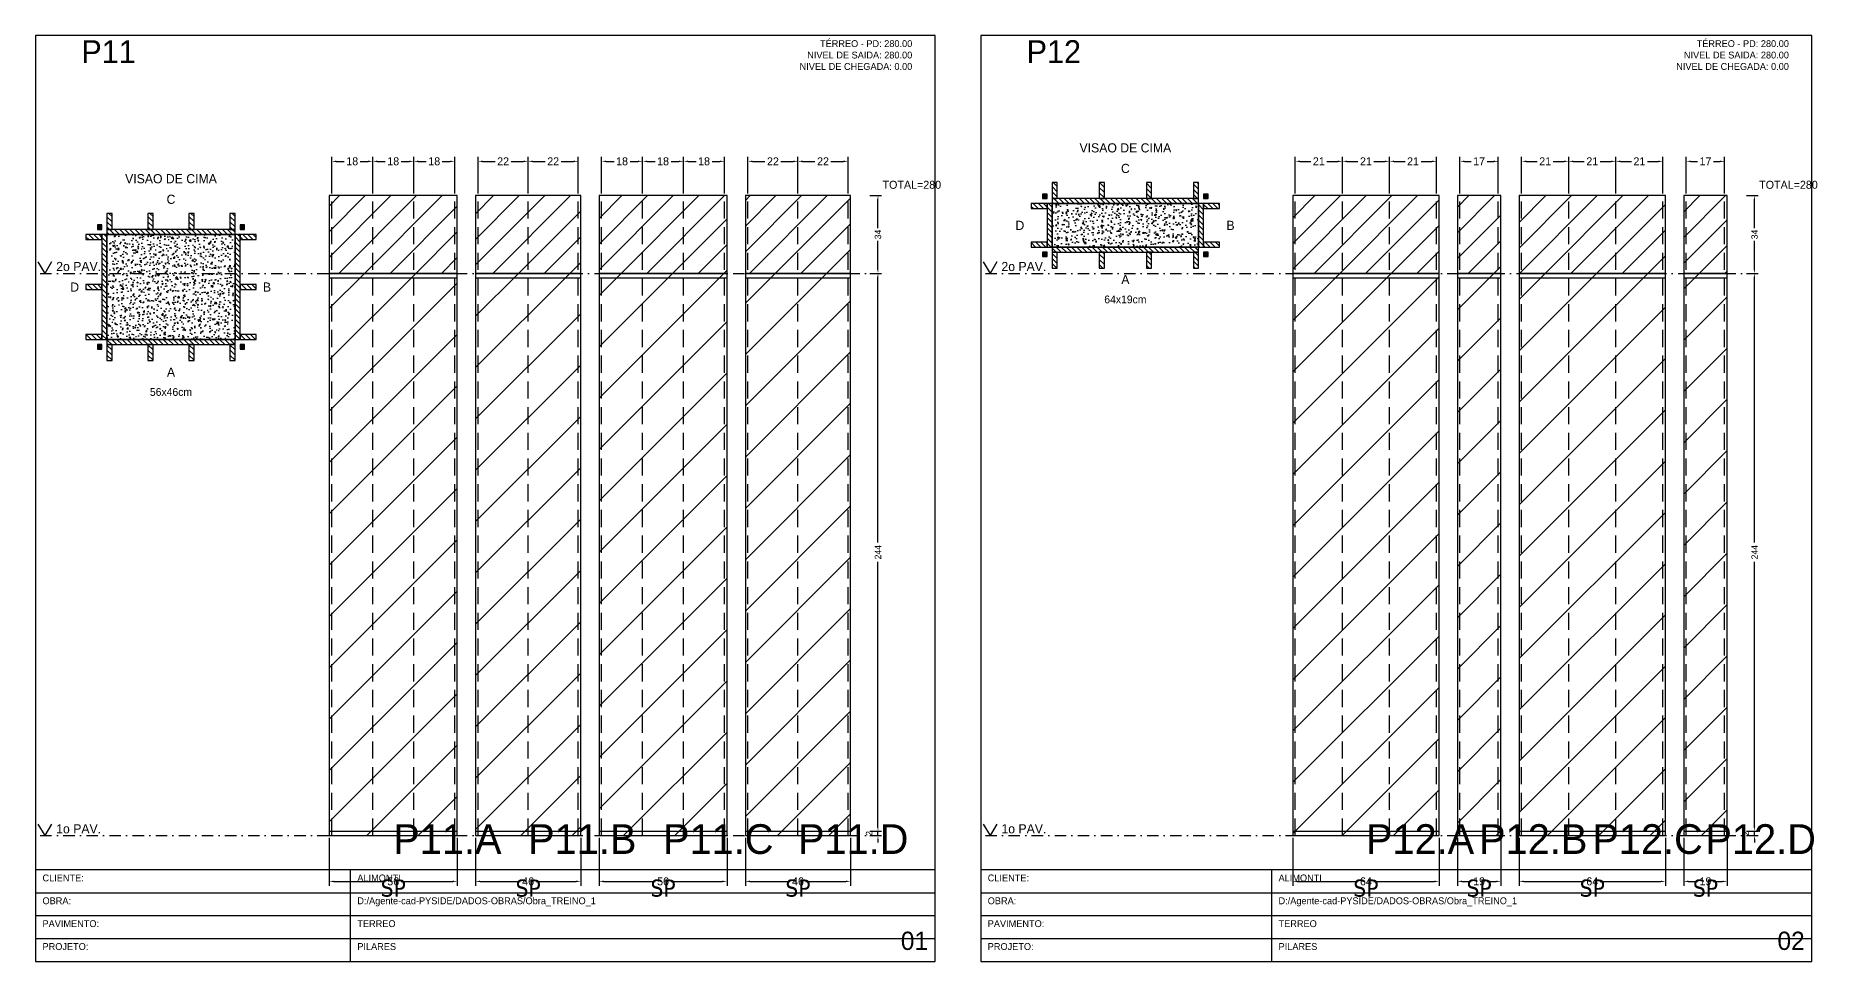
# Model space of a CAD drawing. Header units: metres. Extents: x 0 to 2095, y 0 to 2105.
# Drawn here: x 0 to 779, y 0 to 405 of the extents above; entities that cross this region are included whole.
import ezdxf
from ezdxf.enums import TextEntityAlignment as Align

# ---------------------------------------------------------------- set-up
doc = ezdxf.new("R2010")
doc.units = ezdxf.units.M
doc.linetypes.add('DIVIDE2', pattern=[0.25, 0.125, -0.0625, 0, -0.0625])
doc.linetypes.add('HIDDEN', pattern=[0.375, 0.25, -0.125])
for name, color, linetype in [('BORDA_CELULA', 9, 'Continuous'), ('CARIMBO', 255, 'Continuous'), ('CHAPA', 1, 'Continuous'), ('CONCRETO', 251, 'Continuous'), ('COTA', 241, 'Continuous'), ('Hachura', 251, 'Continuous'), ('LABEL_ID', 3, 'Continuous'), ('NOMENCLATURA', 7, 'Continuous'), ('Nível', 160, 'Continuous'), ('Painéis', 200, 'Continuous'), ('SARR_2.2x7', 40, 'Continuous'), ('Texto Seção', 7, 'Continuous'), ('TEXTO_GERAL', 7, 'Continuous')]:
    doc.layers.add(name, color=color, linetype=linetype)
doc.dimstyles.new('FACE_DIM', dxfattribs={"dimtxt": 3.5, "dimasz": 2, "dimexe": 2, "dimexo": 1, "dimgap": 1, "dimtad": 1, "dimdec": 0, "dimrnd": 1, "dimcen": 2.5, "dimclrd": 4, "dimclre": 4, "dimclrt": 4, "dimazin": 3, "dimtfac": 1, "dimtmove": 0, "dimatfit": 3})

# ---------------------------------------------------------------- blocks, each defined once
blk = doc.blocks.new('_CLOSEDFILLED')
at = {"color": 0, "linetype": 'BYBLOCK'}
blk.add_solid([(-1, 0.16), (0, 0), (-1, -0.16)], dxfattribs=at)
blk = doc.blocks.new('*D1')
at = {"color": 4}
for p, q in [((128.4, 54), (128.4, 33)), ((184.4, 54), (184.4, 33)), ((130.4, 35), (152.9, 35)), ((159.9, 35), (182.4, 35))]:
    blk.add_line(p, q, dxfattribs=at)
at = {"layer": 'Defpoints'}
for p in [(128.4, 55), (184.4, 55), (128.4, 35)]:
    blk.add_point(p, dxfattribs=at)
at = {"color": 4, "xscale": 2, "yscale": 2, "rotation": 180}
blk.add_blockref('_CLOSEDFILLED', (128.4, 35), dxfattribs=at)
at = {"color": 4, "xscale": 2, "yscale": 2}
blk.add_blockref('_CLOSEDFILLED', (184.4, 35), dxfattribs=at)
at = {"color": 4, "insert": (156.4, 35), "char_height": 3.5, "attachment_point": 5}
blk.add_mtext('56', dxfattribs=at)
blk = doc.blocks.new('*D2')
at = {"color": 4}
for p, q in [((129.5, 336), (129.5, 352)), ((147.43, 336), (147.43, 352)), ((131.5, 350), (134.97, 350)), ((141.97, 350), (145.43, 350))]:
    blk.add_line(p, q, dxfattribs=at)
at = {"layer": 'Defpoints'}
for p in [(129.5, 350), (129.5, 335), (147.43, 335)]:
    blk.add_point(p, dxfattribs=at)
at = {"color": 4, "xscale": 2, "yscale": 2, "rotation": 180}
blk.add_blockref('_CLOSEDFILLED', (129.5, 350), dxfattribs=at)
at = {"color": 4, "xscale": 2, "yscale": 2}
blk.add_blockref('_CLOSEDFILLED', (147.43, 350), dxfattribs=at)
at = {"color": 4, "insert": (138.47, 350), "char_height": 3.5, "attachment_point": 5}
blk.add_mtext('18', dxfattribs=at)
blk = doc.blocks.new('*D3')
at = {"color": 4}
for p, q in [((147.43, 336), (147.43, 352)), ((165.37, 336), (165.37, 352)), ((149.43, 350), (152.9, 350)), ((159.9, 350), (163.37, 350))]:
    blk.add_line(p, q, dxfattribs=at)
at = {"layer": 'Defpoints'}
for p in [(147.43, 350), (147.43, 335), (165.37, 335)]:
    blk.add_point(p, dxfattribs=at)
at = {"color": 4, "xscale": 2, "yscale": 2, "rotation": 180}
blk.add_blockref('_CLOSEDFILLED', (147.43, 350), dxfattribs=at)
at = {"color": 4, "xscale": 2, "yscale": 2}
blk.add_blockref('_CLOSEDFILLED', (165.37, 350), dxfattribs=at)
at = {"color": 4, "insert": (156.4, 350), "char_height": 3.5, "attachment_point": 5}
blk.add_mtext('18', dxfattribs=at)
blk = doc.blocks.new('*D4')
at = {"color": 4}
for p, q in [((165.37, 336), (165.37, 352)), ((183.3, 336), (183.3, 352)), ((167.37, 350), (170.83, 350)), ((177.83, 350), (181.3, 350))]:
    blk.add_line(p, q, dxfattribs=at)
at = {"layer": 'Defpoints'}
for p in [(165.37, 350), (165.37, 335), (183.3, 335)]:
    blk.add_point(p, dxfattribs=at)
at = {"color": 4, "xscale": 2, "yscale": 2, "rotation": 180}
blk.add_blockref('_CLOSEDFILLED', (165.37, 350), dxfattribs=at)
at = {"color": 4, "xscale": 2, "yscale": 2}
blk.add_blockref('_CLOSEDFILLED', (183.3, 350), dxfattribs=at)
at = {"color": 4, "insert": (174.33, 350), "char_height": 3.5, "attachment_point": 5}
blk.add_mtext('18', dxfattribs=at)
blk = doc.blocks.new('*D5')
at = {"color": 4}
for p, q in [((192.4, 54), (192.4, 33)), ((238.4, 54), (238.4, 33)), ((194.4, 35), (211.9, 35)), ((218.9, 35), (236.4, 35))]:
    blk.add_line(p, q, dxfattribs=at)
at = {"layer": 'Defpoints'}
for p in [(192.4, 55), (238.4, 55), (192.4, 35)]:
    blk.add_point(p, dxfattribs=at)
at = {"color": 4, "xscale": 2, "yscale": 2, "rotation": 180}
blk.add_blockref('_CLOSEDFILLED', (192.4, 35), dxfattribs=at)
at = {"color": 4, "xscale": 2, "yscale": 2}
blk.add_blockref('_CLOSEDFILLED', (238.4, 35), dxfattribs=at)
at = {"color": 4, "insert": (215.4, 35), "char_height": 3.5, "attachment_point": 5}
blk.add_mtext('46', dxfattribs=at)
blk = doc.blocks.new('*D6')
at = {"color": 4}
for p, q in [((193.5, 336), (193.5, 352)), ((215.4, 336), (215.4, 352)), ((195.5, 350), (200.95, 350)), ((207.95, 350), (213.4, 350))]:
    blk.add_line(p, q, dxfattribs=at)
at = {"layer": 'Defpoints'}
for p in [(193.5, 350), (193.5, 335), (215.4, 335)]:
    blk.add_point(p, dxfattribs=at)
at = {"color": 4, "xscale": 2, "yscale": 2, "rotation": 180}
blk.add_blockref('_CLOSEDFILLED', (193.5, 350), dxfattribs=at)
at = {"color": 4, "xscale": 2, "yscale": 2}
blk.add_blockref('_CLOSEDFILLED', (215.4, 350), dxfattribs=at)
at = {"color": 4, "insert": (204.45, 350), "char_height": 3.5, "attachment_point": 5}
blk.add_mtext('22', dxfattribs=at)
blk = doc.blocks.new('*D7')
at = {"color": 4}
for p, q in [((215.4, 336), (215.4, 352)), ((237.3, 336), (237.3, 352)), ((217.4, 350), (222.85, 350)), ((229.85, 350), (235.3, 350))]:
    blk.add_line(p, q, dxfattribs=at)
at = {"layer": 'Defpoints'}
for p in [(215.4, 350), (215.4, 335), (237.3, 335)]:
    blk.add_point(p, dxfattribs=at)
at = {"color": 4, "xscale": 2, "yscale": 2, "rotation": 180}
blk.add_blockref('_CLOSEDFILLED', (215.4, 350), dxfattribs=at)
at = {"color": 4, "xscale": 2, "yscale": 2}
blk.add_blockref('_CLOSEDFILLED', (237.3, 350), dxfattribs=at)
at = {"color": 4, "insert": (226.35, 350), "char_height": 3.5, "attachment_point": 5}
blk.add_mtext('22', dxfattribs=at)
blk = doc.blocks.new('*D8')
at = {"color": 4}
for p, q in [((246.4, 54), (246.4, 33)), ((302.4, 54), (302.4, 33)), ((248.4, 35), (270.9, 35)), ((277.9, 35), (300.4, 35))]:
    blk.add_line(p, q, dxfattribs=at)
at = {"layer": 'Defpoints'}
for p in [(246.4, 55), (302.4, 55), (246.4, 35)]:
    blk.add_point(p, dxfattribs=at)
at = {"color": 4, "xscale": 2, "yscale": 2, "rotation": 180}
blk.add_blockref('_CLOSEDFILLED', (246.4, 35), dxfattribs=at)
at = {"color": 4, "xscale": 2, "yscale": 2}
blk.add_blockref('_CLOSEDFILLED', (302.4, 35), dxfattribs=at)
at = {"color": 4, "insert": (274.4, 35), "char_height": 3.5, "attachment_point": 5}
blk.add_mtext('56', dxfattribs=at)
blk = doc.blocks.new('*D9')
at = {"color": 4}
for p, q in [((247.5, 336), (247.5, 352)), ((265.43, 336), (265.43, 352)), ((249.5, 350), (252.97, 350)), ((259.97, 350), (263.43, 350))]:
    blk.add_line(p, q, dxfattribs=at)
at = {"layer": 'Defpoints'}
for p in [(247.5, 350), (247.5, 335), (265.43, 335)]:
    blk.add_point(p, dxfattribs=at)
at = {"color": 4, "xscale": 2, "yscale": 2, "rotation": 180}
blk.add_blockref('_CLOSEDFILLED', (247.5, 350), dxfattribs=at)
at = {"color": 4, "xscale": 2, "yscale": 2}
blk.add_blockref('_CLOSEDFILLED', (265.43, 350), dxfattribs=at)
at = {"color": 4, "insert": (256.47, 350), "char_height": 3.5, "attachment_point": 5}
blk.add_mtext('18', dxfattribs=at)
blk = doc.blocks.new('*D10')
at = {"color": 4}
for p, q in [((265.43, 336), (265.43, 352)), ((283.37, 336), (283.37, 352)), ((267.43, 350), (270.9, 350)), ((277.9, 350), (281.37, 350))]:
    blk.add_line(p, q, dxfattribs=at)
at = {"layer": 'Defpoints'}
for p in [(265.43, 350), (265.43, 335), (283.37, 335)]:
    blk.add_point(p, dxfattribs=at)
at = {"color": 4, "xscale": 2, "yscale": 2, "rotation": 180}
blk.add_blockref('_CLOSEDFILLED', (265.43, 350), dxfattribs=at)
at = {"color": 4, "xscale": 2, "yscale": 2}
blk.add_blockref('_CLOSEDFILLED', (283.37, 350), dxfattribs=at)
at = {"color": 4, "insert": (274.4, 350), "char_height": 3.5, "attachment_point": 5}
blk.add_mtext('18', dxfattribs=at)
blk = doc.blocks.new('*D11')
at = {"color": 4}
for p, q in [((283.37, 336), (283.37, 352)), ((301.3, 336), (301.3, 352)), ((285.37, 350), (288.83, 350)), ((295.83, 350), (299.3, 350))]:
    blk.add_line(p, q, dxfattribs=at)
at = {"layer": 'Defpoints'}
for p in [(283.37, 350), (283.37, 335), (301.3, 335)]:
    blk.add_point(p, dxfattribs=at)
at = {"color": 4, "xscale": 2, "yscale": 2, "rotation": 180}
blk.add_blockref('_CLOSEDFILLED', (283.37, 350), dxfattribs=at)
at = {"color": 4, "xscale": 2, "yscale": 2}
blk.add_blockref('_CLOSEDFILLED', (301.3, 350), dxfattribs=at)
at = {"color": 4, "insert": (292.33, 350), "char_height": 3.5, "attachment_point": 5}
blk.add_mtext('18', dxfattribs=at)
blk = doc.blocks.new('*D12')
at = {"color": 4}
for p, q in [((310.4, 54), (310.4, 33)), ((356.4, 54), (356.4, 33)), ((312.4, 35), (329.9, 35)), ((336.9, 35), (354.4, 35))]:
    blk.add_line(p, q, dxfattribs=at)
at = {"layer": 'Defpoints'}
for p in [(310.4, 55), (356.4, 55), (310.4, 35)]:
    blk.add_point(p, dxfattribs=at)
at = {"color": 4, "xscale": 2, "yscale": 2, "rotation": 180}
blk.add_blockref('_CLOSEDFILLED', (310.4, 35), dxfattribs=at)
at = {"color": 4, "xscale": 2, "yscale": 2}
blk.add_blockref('_CLOSEDFILLED', (356.4, 35), dxfattribs=at)
at = {"color": 4, "insert": (333.4, 35), "char_height": 3.5, "attachment_point": 5}
blk.add_mtext('46', dxfattribs=at)
blk = doc.blocks.new('*D13')
at = {"color": 4}
for p, q in [((311.5, 336), (311.5, 352)), ((333.4, 336), (333.4, 352)), ((313.5, 350), (318.95, 350)), ((325.95, 350), (331.4, 350))]:
    blk.add_line(p, q, dxfattribs=at)
at = {"layer": 'Defpoints'}
for p in [(311.5, 350), (311.5, 335), (333.4, 335)]:
    blk.add_point(p, dxfattribs=at)
at = {"color": 4, "xscale": 2, "yscale": 2, "rotation": 180}
blk.add_blockref('_CLOSEDFILLED', (311.5, 350), dxfattribs=at)
at = {"color": 4, "xscale": 2, "yscale": 2}
blk.add_blockref('_CLOSEDFILLED', (333.4, 350), dxfattribs=at)
at = {"color": 4, "insert": (322.45, 350), "char_height": 3.5, "attachment_point": 5}
blk.add_mtext('22', dxfattribs=at)
blk = doc.blocks.new('*D14')
at = {"color": 4}
for p, q in [((333.4, 336), (333.4, 352)), ((355.3, 336), (355.3, 352)), ((335.4, 350), (340.85, 350)), ((347.85, 350), (353.3, 350))]:
    blk.add_line(p, q, dxfattribs=at)
at = {"layer": 'Defpoints'}
for p in [(333.4, 350), (333.4, 335), (355.3, 335)]:
    blk.add_point(p, dxfattribs=at)
at = {"color": 4, "xscale": 2, "yscale": 2, "rotation": 180}
blk.add_blockref('_CLOSEDFILLED', (333.4, 350), dxfattribs=at)
at = {"color": 4, "xscale": 2, "yscale": 2}
blk.add_blockref('_CLOSEDFILLED', (355.3, 350), dxfattribs=at)
at = {"color": 4, "insert": (344.35, 350), "char_height": 3.5, "attachment_point": 5}
blk.add_mtext('22', dxfattribs=at)
blk = doc.blocks.new('*D16')
at = {"color": 4}
for p, q in [((364.9, 301), (369.9, 301)), ((368.4, 183.2), (368.4, 299.5)), ((368.4, 58.5), (368.4, 174.8)), ((364.9, 57), (369.9, 57))]:
    blk.add_line(p, q, dxfattribs=at)
at = {"layer": 'Defpoints'}
for p in [(364.4, 301), (364.4, 57), (368.4, 57)]:
    blk.add_point(p, dxfattribs=at)
at = {"color": 4, "xscale": 1.5, "yscale": 1.5}
for p, rotation in [((368.4, 301), 90), ((368.4, 57), 270)]:
    blk.add_blockref('_CLOSEDFILLED', p, dxfattribs=dict(at, rotation=rotation))
at = {"color": 4, "insert": (368.4, 179), "char_height": 2.8, "attachment_point": 5, "rotation": 90}
blk.add_mtext('244', dxfattribs=at)
blk = doc.blocks.new('*D17')
at = {"color": 4}
for p, q in [((364.9, 335), (369.9, 335)), ((368.4, 320.8), (368.4, 333.5)), ((368.4, 302.5), (368.4, 315.2)), ((364.9, 301), (369.9, 301))]:
    blk.add_line(p, q, dxfattribs=at)
at = {"layer": 'Defpoints'}
for p in [(364.4, 335), (364.4, 301), (368.4, 301)]:
    blk.add_point(p, dxfattribs=at)
at = {"color": 4, "xscale": 1.5, "yscale": 1.5}
for p, rotation in [((368.4, 335), 90), ((368.4, 301), 270)]:
    blk.add_blockref('_CLOSEDFILLED', p, dxfattribs=dict(at, rotation=rotation))
at = {"color": 4, "insert": (368.4, 318), "char_height": 2.8, "attachment_point": 5, "rotation": 90}
blk.add_mtext('34', dxfattribs=at)
blk = doc.blocks.new('*D18')
at = {"color": 4}
for p, q in [((549.8, 54), (549.8, 33)), ((613.8, 54), (613.8, 33)), ((551.8, 35), (578.3, 35)), ((585.3, 35), (611.8, 35))]:
    blk.add_line(p, q, dxfattribs=at)
at = {"layer": 'Defpoints'}
for p in [(549.8, 55), (613.8, 55), (549.8, 35)]:
    blk.add_point(p, dxfattribs=at)
at = {"color": 4, "xscale": 2, "yscale": 2, "rotation": 180}
blk.add_blockref('_CLOSEDFILLED', (549.8, 35), dxfattribs=at)
at = {"color": 4, "xscale": 2, "yscale": 2}
blk.add_blockref('_CLOSEDFILLED', (613.8, 35), dxfattribs=at)
at = {"color": 4, "insert": (581.8, 35), "char_height": 3.5, "attachment_point": 5}
blk.add_mtext('64', dxfattribs=at)
blk = doc.blocks.new('*D19')
at = {"color": 4}
for p, q in [((550.9, 336), (550.9, 352)), ((571.5, 336), (571.5, 352)), ((552.9, 350), (557.7, 350)), ((564.7, 350), (569.5, 350))]:
    blk.add_line(p, q, dxfattribs=at)
at = {"layer": 'Defpoints'}
for p in [(550.9, 350), (550.9, 335), (571.5, 335)]:
    blk.add_point(p, dxfattribs=at)
at = {"color": 4, "xscale": 2, "yscale": 2, "rotation": 180}
blk.add_blockref('_CLOSEDFILLED', (550.9, 350), dxfattribs=at)
at = {"color": 4, "xscale": 2, "yscale": 2}
blk.add_blockref('_CLOSEDFILLED', (571.5, 350), dxfattribs=at)
at = {"color": 4, "insert": (561.2, 350), "char_height": 3.5, "attachment_point": 5}
blk.add_mtext('21', dxfattribs=at)
blk = doc.blocks.new('*D20')
at = {"color": 4}
for p, q in [((571.5, 336), (571.5, 352)), ((592.1, 336), (592.1, 352)), ((573.5, 350), (578.3, 350)), ((585.3, 350), (590.1, 350))]:
    blk.add_line(p, q, dxfattribs=at)
at = {"layer": 'Defpoints'}
for p in [(571.5, 350), (571.5, 335), (592.1, 335)]:
    blk.add_point(p, dxfattribs=at)
at = {"color": 4, "xscale": 2, "yscale": 2, "rotation": 180}
blk.add_blockref('_CLOSEDFILLED', (571.5, 350), dxfattribs=at)
at = {"color": 4, "xscale": 2, "yscale": 2}
blk.add_blockref('_CLOSEDFILLED', (592.1, 350), dxfattribs=at)
at = {"color": 4, "insert": (581.8, 350), "char_height": 3.5, "attachment_point": 5}
blk.add_mtext('21', dxfattribs=at)
blk = doc.blocks.new('*D21')
at = {"color": 4}
for p, q in [((592.1, 336), (592.1, 352)), ((612.7, 336), (612.7, 352)), ((594.1, 350), (598.9, 350)), ((605.9, 350), (610.7, 350))]:
    blk.add_line(p, q, dxfattribs=at)
at = {"layer": 'Defpoints'}
for p in [(592.1, 350), (592.1, 335), (612.7, 335)]:
    blk.add_point(p, dxfattribs=at)
at = {"color": 4, "xscale": 2, "yscale": 2, "rotation": 180}
blk.add_blockref('_CLOSEDFILLED', (592.1, 350), dxfattribs=at)
at = {"color": 4, "xscale": 2, "yscale": 2}
blk.add_blockref('_CLOSEDFILLED', (612.7, 350), dxfattribs=at)
at = {"color": 4, "insert": (602.4, 350), "char_height": 3.5, "attachment_point": 5}
blk.add_mtext('21', dxfattribs=at)
blk = doc.blocks.new('*D22')
at = {"color": 4}
for p, q in [((621.8, 54), (621.8, 33)), ((640.8, 54), (640.8, 33)), ((623.8, 35), (627.8, 35)), ((634.8, 35), (638.8, 35))]:
    blk.add_line(p, q, dxfattribs=at)
at = {"layer": 'Defpoints'}
for p in [(621.8, 55), (640.8, 55), (621.8, 35)]:
    blk.add_point(p, dxfattribs=at)
at = {"color": 4, "xscale": 2, "yscale": 2, "rotation": 180}
blk.add_blockref('_CLOSEDFILLED', (621.8, 35), dxfattribs=at)
at = {"color": 4, "xscale": 2, "yscale": 2}
blk.add_blockref('_CLOSEDFILLED', (640.8, 35), dxfattribs=at)
at = {"color": 4, "insert": (631.3, 35), "char_height": 3.5, "attachment_point": 5}
blk.add_mtext('19', dxfattribs=at)
blk = doc.blocks.new('*D23')
at = {"color": 4}
for p, q in [((622.9, 336), (622.9, 352)), ((639.7, 336), (639.7, 352)), ((624.9, 350), (627.8, 350)), ((634.8, 350), (637.7, 350))]:
    blk.add_line(p, q, dxfattribs=at)
at = {"layer": 'Defpoints'}
for p in [(622.9, 350), (622.9, 335), (639.7, 335)]:
    blk.add_point(p, dxfattribs=at)
at = {"color": 4, "xscale": 2, "yscale": 2, "rotation": 180}
blk.add_blockref('_CLOSEDFILLED', (622.9, 350), dxfattribs=at)
at = {"color": 4, "xscale": 2, "yscale": 2}
blk.add_blockref('_CLOSEDFILLED', (639.7, 350), dxfattribs=at)
at = {"color": 4, "insert": (631.3, 350), "char_height": 3.5, "attachment_point": 5}
blk.add_mtext('17', dxfattribs=at)
blk = doc.blocks.new('*D24')
at = {"color": 4}
for p, q in [((648.8, 54), (648.8, 33)), ((712.8, 54), (712.8, 33)), ((650.8, 35), (677.3, 35)), ((684.3, 35), (710.8, 35))]:
    blk.add_line(p, q, dxfattribs=at)
at = {"layer": 'Defpoints'}
for p in [(648.8, 55), (712.8, 55), (648.8, 35)]:
    blk.add_point(p, dxfattribs=at)
at = {"color": 4, "xscale": 2, "yscale": 2, "rotation": 180}
blk.add_blockref('_CLOSEDFILLED', (648.8, 35), dxfattribs=at)
at = {"color": 4, "xscale": 2, "yscale": 2}
blk.add_blockref('_CLOSEDFILLED', (712.8, 35), dxfattribs=at)
at = {"color": 4, "insert": (680.8, 35), "char_height": 3.5, "attachment_point": 5}
blk.add_mtext('64', dxfattribs=at)
blk = doc.blocks.new('*D25')
at = {"color": 4}
for p, q in [((649.9, 336), (649.9, 352)), ((670.5, 336), (670.5, 352)), ((651.9, 350), (656.7, 350)), ((663.7, 350), (668.5, 350))]:
    blk.add_line(p, q, dxfattribs=at)
at = {"layer": 'Defpoints'}
for p in [(649.9, 350), (649.9, 335), (670.5, 335)]:
    blk.add_point(p, dxfattribs=at)
at = {"color": 4, "xscale": 2, "yscale": 2, "rotation": 180}
blk.add_blockref('_CLOSEDFILLED', (649.9, 350), dxfattribs=at)
at = {"color": 4, "xscale": 2, "yscale": 2}
blk.add_blockref('_CLOSEDFILLED', (670.5, 350), dxfattribs=at)
at = {"color": 4, "insert": (660.2, 350), "char_height": 3.5, "attachment_point": 5}
blk.add_mtext('21', dxfattribs=at)
blk = doc.blocks.new('*D26')
at = {"color": 4}
for p, q in [((670.5, 336), (670.5, 352)), ((691.1, 336), (691.1, 352)), ((672.5, 350), (677.3, 350)), ((684.3, 350), (689.1, 350))]:
    blk.add_line(p, q, dxfattribs=at)
at = {"layer": 'Defpoints'}
for p in [(670.5, 350), (670.5, 335), (691.1, 335)]:
    blk.add_point(p, dxfattribs=at)
at = {"color": 4, "xscale": 2, "yscale": 2, "rotation": 180}
blk.add_blockref('_CLOSEDFILLED', (670.5, 350), dxfattribs=at)
at = {"color": 4, "xscale": 2, "yscale": 2}
blk.add_blockref('_CLOSEDFILLED', (691.1, 350), dxfattribs=at)
at = {"color": 4, "insert": (680.8, 350), "char_height": 3.5, "attachment_point": 5}
blk.add_mtext('21', dxfattribs=at)
blk = doc.blocks.new('*D27')
at = {"color": 4}
for p, q in [((691.1, 336), (691.1, 352)), ((711.7, 336), (711.7, 352)), ((693.1, 350), (697.9, 350)), ((704.9, 350), (709.7, 350))]:
    blk.add_line(p, q, dxfattribs=at)
at = {"layer": 'Defpoints'}
for p in [(691.1, 350), (691.1, 335), (711.7, 335)]:
    blk.add_point(p, dxfattribs=at)
at = {"color": 4, "xscale": 2, "yscale": 2, "rotation": 180}
blk.add_blockref('_CLOSEDFILLED', (691.1, 350), dxfattribs=at)
at = {"color": 4, "xscale": 2, "yscale": 2}
blk.add_blockref('_CLOSEDFILLED', (711.7, 350), dxfattribs=at)
at = {"color": 4, "insert": (701.4, 350), "char_height": 3.5, "attachment_point": 5}
blk.add_mtext('21', dxfattribs=at)
blk = doc.blocks.new('*D28')
at = {"color": 4}
for p, q in [((720.8, 54), (720.8, 33)), ((739.8, 54), (739.8, 33)), ((722.8, 35), (726.8, 35)), ((733.8, 35), (737.8, 35))]:
    blk.add_line(p, q, dxfattribs=at)
at = {"layer": 'Defpoints'}
for p in [(720.8, 55), (739.8, 55), (720.8, 35)]:
    blk.add_point(p, dxfattribs=at)
at = {"color": 4, "xscale": 2, "yscale": 2, "rotation": 180}
blk.add_blockref('_CLOSEDFILLED', (720.8, 35), dxfattribs=at)
at = {"color": 4, "xscale": 2, "yscale": 2}
blk.add_blockref('_CLOSEDFILLED', (739.8, 35), dxfattribs=at)
at = {"color": 4, "insert": (730.3, 35), "char_height": 3.5, "attachment_point": 5}
blk.add_mtext('19', dxfattribs=at)
blk = doc.blocks.new('*D29')
at = {"color": 4}
for p, q in [((721.9, 336), (721.9, 352)), ((738.7, 336), (738.7, 352)), ((723.9, 350), (726.8, 350)), ((733.8, 350), (736.7, 350))]:
    blk.add_line(p, q, dxfattribs=at)
at = {"layer": 'Defpoints'}
for p in [(721.9, 350), (721.9, 335), (738.7, 335)]:
    blk.add_point(p, dxfattribs=at)
at = {"color": 4, "xscale": 2, "yscale": 2, "rotation": 180}
blk.add_blockref('_CLOSEDFILLED', (721.9, 350), dxfattribs=at)
at = {"color": 4, "xscale": 2, "yscale": 2}
blk.add_blockref('_CLOSEDFILLED', (738.7, 350), dxfattribs=at)
at = {"color": 4, "insert": (730.3, 350), "char_height": 3.5, "attachment_point": 5}
blk.add_mtext('17', dxfattribs=at)
blk = doc.blocks.new('*D31')
at = {"color": 4}
for p, q in [((748.3, 301), (753.3, 301)), ((751.8, 183.2), (751.8, 299.5)), ((751.8, 58.5), (751.8, 174.8)), ((748.3, 57), (753.3, 57))]:
    blk.add_line(p, q, dxfattribs=at)
at = {"layer": 'Defpoints'}
for p in [(747.8, 301), (747.8, 57), (751.8, 57)]:
    blk.add_point(p, dxfattribs=at)
at = {"color": 4, "xscale": 1.5, "yscale": 1.5}
for p, rotation in [((751.8, 301), 90), ((751.8, 57), 270)]:
    blk.add_blockref('_CLOSEDFILLED', p, dxfattribs=dict(at, rotation=rotation))
at = {"color": 4, "insert": (751.8, 179), "char_height": 2.8, "attachment_point": 5, "rotation": 90}
blk.add_mtext('244', dxfattribs=at)
blk = doc.blocks.new('*D32')
at = {"color": 4}
for p, q in [((748.3, 335), (753.3, 335)), ((751.8, 320.8), (751.8, 333.5)), ((751.8, 302.5), (751.8, 315.2)), ((748.3, 301), (753.3, 301))]:
    blk.add_line(p, q, dxfattribs=at)
at = {"layer": 'Defpoints'}
for p in [(747.8, 335), (747.8, 301), (751.8, 301)]:
    blk.add_point(p, dxfattribs=at)
at = {"color": 4, "xscale": 1.5, "yscale": 1.5}
for p, rotation in [((751.8, 335), 90), ((751.8, 301), 270)]:
    blk.add_blockref('_CLOSEDFILLED', p, dxfattribs=dict(at, rotation=rotation))
at = {"color": 4, "insert": (751.8, 318), "char_height": 2.8, "attachment_point": 5, "rotation": 90}
blk.add_mtext('34', dxfattribs=at)

msp = doc.modelspace()

# ---------------------------------------------------------------- hatches: boundary and pattern name
at = {"layer": 'CHAPA'}
for points in [[(440.4, 333.7), (442.4, 333.7), (442.4, 335.7), (440.4, 335.7)], [(510.8, 333.7), (512.8, 333.7), (512.8, 335.7), (510.8, 335.7)], [(27, 320.2), (29, 320.2), (29, 322.2), (27, 322.2)], [(89.4, 320.2), (91.4, 320.2), (91.4, 322.2), (89.4, 322.2)], [(440.4, 308.3), (442.4, 308.3), (442.4, 310.3), (440.4, 310.3)], [(510.8, 308.3), (512.8, 308.3), (512.8, 310.3), (510.8, 310.3)], [(27, 267.8), (29, 267.8), (29, 269.8), (27, 269.8)], [(89.4, 267.8), (91.4, 267.8), (91.4, 269.8), (89.4, 269.8)]]:
    msp.add_hatch(color=1, dxfattribs=at).paths.add_polyline_path(points)
at = {"layer": 'COTA'}
h = msp.add_hatch(dxfattribs=at)
h.set_pattern_fill('AR-CONC', color=256, scale=0.03)
h.paths.add_polyline_path([(444.6, 312.5), (508.6, 312.5), (508.6, 331.5), (444.6, 331.5)])
h = msp.add_hatch(dxfattribs=at)
h.set_pattern_fill('AR-CONC', color=256, scale=0.03)
h.paths.add_polyline_path([(31.2, 272), (87.2, 272), (87.2, 318), (31.2, 318)])
at = {"layer": 'Hachura'}
h = msp.add_hatch(dxfattribs=at)
h.set_pattern_fill('ANSI31', color=256, scale=2.5)
h.paths.add_polyline_path([(128.4, 301), (184.4, 301), (184.4, 335), (128.4, 335)])
h = msp.add_hatch(dxfattribs=at)
h.set_pattern_fill('ANSI31', color=256, scale=2.5)
h.paths.add_polyline_path([(192.4, 301), (238.4, 301), (238.4, 335), (192.4, 335)])
h = msp.add_hatch(dxfattribs=at)
h.set_pattern_fill('ANSI31', color=256, scale=2.5)
h.paths.add_polyline_path([(246.4, 301), (302.4, 301), (302.4, 335), (246.4, 335)])
h = msp.add_hatch(dxfattribs=at)
h.set_pattern_fill('ANSI31', color=256, scale=2.5)
h.paths.add_polyline_path([(310.4, 301), (356.4, 301), (356.4, 335), (310.4, 335)])
h = msp.add_hatch(dxfattribs=at)
h.set_pattern_fill('ANSI31', color=256, scale=0.5, angle=270)
h.paths.add_polyline_path([(442.4, 312.5), (444.6, 312.5), (444.6, 331.5), (442.4, 331.5)])
h = msp.add_hatch(dxfattribs=at)
h.set_pattern_fill('ANSI31', color=256, scale=0.5, angle=270)
h.paths.add_polyline_path([(444.6, 331.5), (508.6, 331.5), (508.6, 333.7), (444.6, 333.7)])
h = msp.add_hatch(dxfattribs=at)
h.set_pattern_fill('ANSI31', color=256, scale=0.5, angle=270)
h.paths.add_polyline_path([(508.6, 312.5), (510.8, 312.5), (510.8, 331.5), (508.6, 331.5)])
h = msp.add_hatch(dxfattribs=at)
h.set_pattern_fill('ANSI31', color=256, scale=2.5)
h.paths.add_polyline_path([(549.8, 301), (613.8, 301), (613.8, 335), (549.8, 335)])
h = msp.add_hatch(dxfattribs=at)
h.set_pattern_fill('ANSI31', color=256, scale=2.5)
h.paths.add_polyline_path([(621.8, 301), (640.8, 301), (640.8, 335), (621.8, 335)])
h = msp.add_hatch(dxfattribs=at)
h.set_pattern_fill('ANSI31', color=256, scale=2.5)
h.paths.add_polyline_path([(648.8, 301), (712.8, 301), (712.8, 335), (648.8, 335)])
h = msp.add_hatch(dxfattribs=at)
h.set_pattern_fill('ANSI31', color=256, scale=2.5)
h.paths.add_polyline_path([(720.8, 301), (739.8, 301), (739.8, 335), (720.8, 335)])
h = msp.add_hatch(dxfattribs=at)
h.set_pattern_fill('ANSI31', color=256, scale=0.5, angle=270)
h.paths.add_polyline_path([(31.2, 318), (87.2, 318), (87.2, 320.2), (31.2, 320.2)])
h = msp.add_hatch(dxfattribs=at)
h.set_pattern_fill('ANSI31', color=256, scale=0.5, angle=270)
h.paths.add_polyline_path([(29, 272), (31.2, 272), (31.2, 318), (29, 318)])
h = msp.add_hatch(dxfattribs=at)
h.set_pattern_fill('ANSI31', color=256, scale=0.5, angle=270)
h.paths.add_polyline_path([(87.2, 272), (89.4, 272), (89.4, 318), (87.2, 318)])
h = msp.add_hatch(dxfattribs=at)
h.set_pattern_fill('ANSI31', color=256, scale=0.5, angle=270)
h.paths.add_polyline_path([(444.6, 310.3), (508.6, 310.3), (508.6, 312.5), (444.6, 312.5)])
h = msp.add_hatch(dxfattribs=at)
h.set_pattern_fill('ANSI31', color=256, scale=5)
h.paths.add_polyline_path([(128.4, 55), (184.4, 55), (184.4, 301), (128.4, 301)])
h = msp.add_hatch(dxfattribs=at)
h.set_pattern_fill('ANSI31', color=256, scale=5)
h.paths.add_polyline_path([(192.4, 55), (238.4, 55), (238.4, 301), (192.4, 301)])
h = msp.add_hatch(dxfattribs=at)
h.set_pattern_fill('ANSI31', color=256, scale=5)
h.paths.add_polyline_path([(246.4, 55), (302.4, 55), (302.4, 301), (246.4, 301)])
h = msp.add_hatch(dxfattribs=at)
h.set_pattern_fill('ANSI31', color=256, scale=5)
h.paths.add_polyline_path([(310.4, 55), (356.4, 55), (356.4, 301), (310.4, 301)])
h = msp.add_hatch(dxfattribs=at)
h.set_pattern_fill('ANSI31', color=256, scale=5)
h.paths.add_polyline_path([(549.8, 55), (613.8, 55), (613.8, 301), (549.8, 301)])
h = msp.add_hatch(dxfattribs=at)
h.set_pattern_fill('ANSI31', color=256, scale=5)
h.paths.add_polyline_path([(621.8, 55), (640.8, 55), (640.8, 301), (621.8, 301)])
h = msp.add_hatch(dxfattribs=at)
h.set_pattern_fill('ANSI31', color=256, scale=5)
h.paths.add_polyline_path([(648.8, 55), (712.8, 55), (712.8, 301), (648.8, 301)])
h = msp.add_hatch(dxfattribs=at)
h.set_pattern_fill('ANSI31', color=256, scale=5)
h.paths.add_polyline_path([(720.8, 55), (739.8, 55), (739.8, 301), (720.8, 301)])
h = msp.add_hatch(dxfattribs=at)
h.set_pattern_fill('ANSI31', color=256, scale=0.5, angle=270)
h.paths.add_polyline_path([(31.2, 269.8), (87.2, 269.8), (87.2, 272), (31.2, 272)])
at = {"layer": 'SARR_2.2x7'}
h = msp.add_hatch(dxfattribs=at)
h.set_pattern_fill('ANSI31', color=256, scale=0.5, angle=270)
h.paths.add_polyline_path([(444.6, 333.7), (446.8, 333.7), (446.8, 340.7), (444.6, 340.7)])
h = msp.add_hatch(dxfattribs=at)
h.set_pattern_fill('ANSI31', color=256, scale=0.5, angle=270)
h.paths.add_polyline_path([(465.2, 333.7), (467.4, 333.7), (467.4, 340.7), (465.2, 340.7)])
h = msp.add_hatch(dxfattribs=at)
h.set_pattern_fill('ANSI31', color=256, scale=0.5, angle=270)
h.paths.add_polyline_path([(485.8, 333.7), (488, 333.7), (488, 340.7), (485.8, 340.7)])
h = msp.add_hatch(dxfattribs=at)
h.set_pattern_fill('ANSI31', color=256, scale=0.5, angle=270)
h.paths.add_polyline_path([(506.4, 333.7), (508.6, 333.7), (508.6, 340.7), (506.4, 340.7)])
h = msp.add_hatch(dxfattribs=at)
h.set_pattern_fill('ANSI31', color=256, scale=0.5, angle=270)
h.paths.add_polyline_path([(435.4, 329.3), (442.4, 329.3), (442.4, 331.5), (435.4, 331.5)])
h = msp.add_hatch(dxfattribs=at)
h.set_pattern_fill('ANSI31', color=256, scale=0.5, angle=270)
h.paths.add_polyline_path([(510.8, 329.3), (517.8, 329.3), (517.8, 331.5), (510.8, 331.5)])
h = msp.add_hatch(dxfattribs=at)
h.set_pattern_fill('ANSI31', color=256, scale=0.5, angle=270)
h.paths.add_polyline_path([(31.2, 320.2), (33.4, 320.2), (33.4, 327.2), (31.2, 327.2)])
h = msp.add_hatch(dxfattribs=at)
h.set_pattern_fill('ANSI31', color=256, scale=0.5, angle=270)
h.paths.add_polyline_path([(49.13, 320.2), (51.33, 320.2), (51.33, 327.2), (49.13, 327.2)])
h = msp.add_hatch(dxfattribs=at)
h.set_pattern_fill('ANSI31', color=256, scale=0.5, angle=270)
h.paths.add_polyline_path([(67.07, 320.2), (69.27, 320.2), (69.27, 327.2), (67.07, 327.2)])
h = msp.add_hatch(dxfattribs=at)
h.set_pattern_fill('ANSI31', color=256, scale=0.5, angle=270)
h.paths.add_polyline_path([(85, 320.2), (87.2, 320.2), (87.2, 327.2), (85, 327.2)])
h = msp.add_hatch(dxfattribs=at)
h.set_pattern_fill('ANSI31', color=256, scale=0.5, angle=270)
h.paths.add_polyline_path([(22, 315.8), (29, 315.8), (29, 318), (22, 318)])
h = msp.add_hatch(dxfattribs=at)
h.set_pattern_fill('ANSI31', color=256, scale=0.5, angle=270)
h.paths.add_polyline_path([(89.4, 315.8), (96.4, 315.8), (96.4, 318), (89.4, 318)])
h = msp.add_hatch(dxfattribs=at)
h.set_pattern_fill('ANSI31', color=256, scale=0.5, angle=270)
h.paths.add_polyline_path([(435.4, 312.5), (442.4, 312.5), (442.4, 314.7), (435.4, 314.7)])
h = msp.add_hatch(dxfattribs=at)
h.set_pattern_fill('ANSI31', color=256, scale=0.5, angle=270)
h.paths.add_polyline_path([(510.8, 312.5), (517.8, 312.5), (517.8, 314.7), (510.8, 314.7)])
h = msp.add_hatch(dxfattribs=at)
h.set_pattern_fill('ANSI31', color=256, scale=0.5, angle=270)
h.paths.add_polyline_path([(444.6, 303.3), (446.8, 303.3), (446.8, 310.3), (444.6, 310.3)])
h = msp.add_hatch(dxfattribs=at)
h.set_pattern_fill('ANSI31', color=256, scale=0.5, angle=270)
h.paths.add_polyline_path([(465.2, 303.3), (467.4, 303.3), (467.4, 310.3), (465.2, 310.3)])
h = msp.add_hatch(dxfattribs=at)
h.set_pattern_fill('ANSI31', color=256, scale=0.5, angle=270)
h.paths.add_polyline_path([(485.8, 303.3), (488, 303.3), (488, 310.3), (485.8, 310.3)])
h = msp.add_hatch(dxfattribs=at)
h.set_pattern_fill('ANSI31', color=256, scale=0.5, angle=270)
h.paths.add_polyline_path([(506.4, 303.3), (508.6, 303.3), (508.6, 310.3), (506.4, 310.3)])
h = msp.add_hatch(dxfattribs=at)
h.set_pattern_fill('ANSI31', color=256, scale=0.5, angle=270)
h.paths.add_polyline_path([(22, 293.9), (29, 293.9), (29, 296.1), (22, 296.1)])
h = msp.add_hatch(dxfattribs=at)
h.set_pattern_fill('ANSI31', color=256, scale=0.5, angle=270)
h.paths.add_polyline_path([(89.4, 293.9), (96.4, 293.9), (96.4, 296.1), (89.4, 296.1)])
h = msp.add_hatch(dxfattribs=at)
h.set_pattern_fill('ANSI31', color=256, scale=0.5, angle=270)
h.paths.add_polyline_path([(22, 272), (29, 272), (29, 274.2), (22, 274.2)])
h = msp.add_hatch(dxfattribs=at)
h.set_pattern_fill('ANSI31', color=256, scale=0.5, angle=270)
h.paths.add_polyline_path([(89.4, 272), (96.4, 272), (96.4, 274.2), (89.4, 274.2)])
h = msp.add_hatch(dxfattribs=at)
h.set_pattern_fill('ANSI31', color=256, scale=0.5, angle=270)
h.paths.add_polyline_path([(31.2, 262.8), (33.4, 262.8), (33.4, 269.8), (31.2, 269.8)])
h = msp.add_hatch(dxfattribs=at)
h.set_pattern_fill('ANSI31', color=256, scale=0.5, angle=270)
h.paths.add_polyline_path([(49.13, 262.8), (51.33, 262.8), (51.33, 269.8), (49.13, 269.8)])
h = msp.add_hatch(dxfattribs=at)
h.set_pattern_fill('ANSI31', color=256, scale=0.5, angle=270)
h.paths.add_polyline_path([(67.07, 262.8), (69.27, 262.8), (69.27, 269.8), (67.07, 269.8)])
h = msp.add_hatch(dxfattribs=at)
h.set_pattern_fill('ANSI31', color=256, scale=0.5, angle=270)
h.paths.add_polyline_path([(85, 262.8), (87.2, 262.8), (87.2, 269.8), (85, 269.8)])

# ---------------------------------------------------------------- linework, layer by layer
at = {"layer": 'BORDA_CELULA', "color": 9}
for points in [[(0, 0), (393.4, 0), (393.4, 405), (0, 405)], [(413.4, 0), (776.8, 0), (776.8, 405), (413.4, 405)]]:
    msp.add_lwpolyline(points, close=True, dxfattribs=at)
at = {"layer": 'CARIMBO', "color": 40}
for p, q in [((137.69, 0), (137.69, 40)), ((540.59, 0), (540.59, 40)), ((0, 30), (393.4, 30)), ((413.4, 30), (776.8, 30)), ((0, 20), (393.4, 20)), ((413.4, 20), (776.8, 20)), ((0, 10), (393.4, 10)), ((413.4, 10), (776.8, 10))]:
    msp.add_line(p, q, dxfattribs=at)
for points in [[(0, 0), (393.4, 0), (393.4, 40), (0, 40)], [(413.4, 0), (776.8, 0), (776.8, 40), (413.4, 40)]]:
    msp.add_lwpolyline(points, close=True, dxfattribs=at)
at = {"layer": 'CHAPA', "color": 1}
for points in [[(440.4, 333.7), (442.4, 333.7), (442.4, 335.7), (440.4, 335.7)], [(510.8, 333.7), (512.8, 333.7), (512.8, 335.7), (510.8, 335.7)], [(27, 320.2), (29, 320.2), (29, 322.2), (27, 322.2)], [(89.4, 320.2), (91.4, 320.2), (91.4, 322.2), (89.4, 322.2)], [(440.4, 308.3), (442.4, 308.3), (442.4, 310.3), (440.4, 310.3)], [(510.8, 308.3), (512.8, 308.3), (512.8, 310.3), (510.8, 310.3)], [(27, 267.8), (29, 267.8), (29, 269.8), (27, 269.8)], [(89.4, 267.8), (91.4, 267.8), (91.4, 269.8), (89.4, 269.8)]]:
    msp.add_lwpolyline(points, close=True, dxfattribs=at)
at = {"layer": 'CONCRETO', "color": 2}
for points in [[(444.6, 312.5), (508.6, 312.5), (508.6, 331.5), (444.6, 331.5)], [(31.2, 272), (87.2, 272), (87.2, 318), (31.2, 318)]]:
    msp.add_lwpolyline(points, close=True, dxfattribs=at)
at = {"layer": 'Nível'}
for p, q in [((1, 306), (4, 301)), ((7, 306), (4, 301)), ((414.4, 306), (417.4, 301)), ((420.4, 306), (417.4, 301)), ((1, 60), (4, 55)), ((7, 60), (4, 55)), ((414.4, 60), (417.4, 55)), ((420.4, 60), (417.4, 55))]:
    msp.add_line(p, q, dxfattribs=at)
at = {"layer": 'Nível', "linetype": 'DIVIDE2', "ltscale": 40}
for p, q in [((2, 301), (369.4, 301)), ((415.4, 301), (752.8, 301)), ((2, 55), (369.4, 55)), ((415.4, 55), (752.8, 55))]:
    msp.add_line(p, q, dxfattribs=at)
at = {"layer": 'Painéis'}
for p, q in [((128.4, 299), (184.4, 299)), ((192.4, 299), (238.4, 299)), ((246.4, 299), (302.4, 299)), ((310.4, 299), (356.4, 299)), ((549.8, 299), (613.8, 299)), ((621.8, 299), (640.8, 299)), ((648.8, 299), (712.8, 299)), ((720.8, 299), (739.8, 299)), ((128.4, 57), (184.4, 57)), ((192.4, 57), (238.4, 57)), ((246.4, 57), (302.4, 57)), ((310.4, 57), (356.4, 57)), ((549.8, 57), (613.8, 57)), ((621.8, 57), (640.8, 57)), ((648.8, 57), (712.8, 57)), ((720.8, 57), (739.8, 57))]:
    msp.add_line(p, q, dxfattribs=at)
for points in [[(128.4, 301), (184.4, 301), (184.4, 335), (128.4, 335)], [(192.4, 301), (238.4, 301), (238.4, 335), (192.4, 335)], [(246.4, 301), (302.4, 301), (302.4, 335), (246.4, 335)], [(310.4, 301), (356.4, 301), (356.4, 335), (310.4, 335)], [(442.4, 312.5), (444.6, 312.5), (444.6, 331.5), (442.4, 331.5)], [(444.6, 331.5), (508.6, 331.5), (508.6, 333.7), (444.6, 333.7)], [(508.6, 312.5), (510.8, 312.5), (510.8, 331.5), (508.6, 331.5)], [(549.8, 301), (613.8, 301), (613.8, 335), (549.8, 335)], [(621.8, 301), (640.8, 301), (640.8, 335), (621.8, 335)], [(648.8, 301), (712.8, 301), (712.8, 335), (648.8, 335)], [(720.8, 301), (739.8, 301), (739.8, 335), (720.8, 335)], [(31.2, 318), (87.2, 318), (87.2, 320.2), (31.2, 320.2)], [(29, 272), (31.2, 272), (31.2, 318), (29, 318)], [(87.2, 272), (89.4, 272), (89.4, 318), (87.2, 318)], [(444.6, 310.3), (508.6, 310.3), (508.6, 312.5), (444.6, 312.5)], [(128.4, 55), (184.4, 55), (184.4, 301), (128.4, 301)], [(192.4, 55), (238.4, 55), (238.4, 301), (192.4, 301)], [(246.4, 55), (302.4, 55), (302.4, 301), (246.4, 301)], [(310.4, 55), (356.4, 55), (356.4, 301), (310.4, 301)], [(549.8, 55), (613.8, 55), (613.8, 301), (549.8, 301)], [(621.8, 55), (640.8, 55), (640.8, 301), (621.8, 301)], [(648.8, 55), (712.8, 55), (712.8, 301), (648.8, 301)], [(720.8, 55), (739.8, 55), (739.8, 301), (720.8, 301)], [(31.2, 269.8), (87.2, 269.8), (87.2, 272), (31.2, 272)]]:
    msp.add_lwpolyline(points, close=True, dxfattribs=at)
at = {"layer": 'SARR_2.2x7', "linetype": 'HIDDEN', "ltscale": 30}
for p, q in [((129.5, 55), (129.5, 335)), ((147.43, 55), (147.43, 335)), ((165.37, 55), (165.37, 335)), ((183.3, 55), (183.3, 335)), ((193.5, 55), (193.5, 335)), ((215.4, 55), (215.4, 335)), ((237.3, 55), (237.3, 335)), ((247.5, 55), (247.5, 335)), ((265.43, 55), (265.43, 335)), ((283.37, 55), (283.37, 335)), ((301.3, 55), (301.3, 335)), ((311.5, 55), (311.5, 335)), ((333.4, 55), (333.4, 335)), ((355.3, 55), (355.3, 335)), ((550.9, 55), (550.9, 335)), ((571.5, 55), (571.5, 335)), ((592.1, 55), (592.1, 335)), ((612.7, 55), (612.7, 335)), ((622.9, 55), (622.9, 335)), ((639.7, 55), (639.7, 335)), ((649.9, 55), (649.9, 335)), ((670.5, 55), (670.5, 335)), ((691.1, 55), (691.1, 335)), ((711.7, 55), (711.7, 335)), ((721.9, 55), (721.9, 335)), ((738.7, 55), (738.7, 335))]:
    msp.add_line(p, q, dxfattribs=at)
at = {"layer": 'SARR_2.2x7'}
for points in [[(444.6, 333.7), (446.8, 333.7), (446.8, 340.7), (444.6, 340.7)], [(465.2, 333.7), (467.4, 333.7), (467.4, 340.7), (465.2, 340.7)], [(485.8, 333.7), (488, 333.7), (488, 340.7), (485.8, 340.7)], [(506.4, 333.7), (508.6, 333.7), (508.6, 340.7), (506.4, 340.7)], [(435.4, 329.3), (442.4, 329.3), (442.4, 331.5), (435.4, 331.5)], [(510.8, 329.3), (517.8, 329.3), (517.8, 331.5), (510.8, 331.5)], [(31.2, 320.2), (33.4, 320.2), (33.4, 327.2), (31.2, 327.2)], [(49.13, 320.2), (51.33, 320.2), (51.33, 327.2), (49.13, 327.2)], [(67.07, 320.2), (69.27, 320.2), (69.27, 327.2), (67.07, 327.2)], [(85, 320.2), (87.2, 320.2), (87.2, 327.2), (85, 327.2)], [(22, 315.8), (29, 315.8), (29, 318), (22, 318)], [(89.4, 315.8), (96.4, 315.8), (96.4, 318), (89.4, 318)], [(435.4, 312.5), (442.4, 312.5), (442.4, 314.7), (435.4, 314.7)], [(510.8, 312.5), (517.8, 312.5), (517.8, 314.7), (510.8, 314.7)], [(444.6, 303.3), (446.8, 303.3), (446.8, 310.3), (444.6, 310.3)], [(465.2, 303.3), (467.4, 303.3), (467.4, 310.3), (465.2, 310.3)], [(485.8, 303.3), (488, 303.3), (488, 310.3), (485.8, 310.3)], [(506.4, 303.3), (508.6, 303.3), (508.6, 310.3), (506.4, 310.3)], [(22, 293.9), (29, 293.9), (29, 296.1), (22, 296.1)], [(89.4, 293.9), (96.4, 293.9), (96.4, 296.1), (89.4, 296.1)], [(22, 272), (29, 272), (29, 274.2), (22, 274.2)], [(89.4, 272), (96.4, 272), (96.4, 274.2), (89.4, 274.2)], [(31.2, 262.8), (33.4, 262.8), (33.4, 269.8), (31.2, 269.8)], [(49.13, 262.8), (51.33, 262.8), (51.33, 269.8), (49.13, 269.8)], [(67.07, 262.8), (69.27, 262.8), (69.27, 269.8), (67.07, 269.8)], [(85, 262.8), (87.2, 262.8), (87.2, 269.8), (85, 269.8)]]:
    msp.add_lwpolyline(points, close=True, dxfattribs=at)

# ---------------------------------------------------------------- texts
at = {"layer": 'CARIMBO', "color": 9}
for s, p in [('CLIENTE:', (3, 35)), ('CLIENTE:', (416.4, 35)), ('OBRA:', (3, 25)), ('OBRA:', (416.4, 25)), ('PAVIMENTO:', (3, 15)), ('PAVIMENTO:', (416.4, 15)), ('PROJETO:', (3, 5)), ('PROJETO:', (416.4, 5))]:
    msp.add_text(s, height=3, dxfattribs=at).set_placement(p)
at = {"layer": 'COTA', "color": 241}
for p in [(370.4, 338), (753.8, 338)]:
    msp.add_text('TOTAL=280', height=3.5, dxfattribs=at).set_placement(p)
at = {"layer": 'Cota Secao (2x)', "color": 4}
for s, p in [('64x19cm', (476.6, 291.3)), ('56x46cm', (59.2, 250.8))]:
    msp.add_text(s, height=3.4, dxfattribs=at).set_placement(p, align=Align.TOP_CENTER)
at = {"layer": 'LABEL_ID', "color": 3}
for s, p in [('01', (378.4, 5)), ('02', (761.8, 5))]:
    msp.add_text(s, height=8, dxfattribs=at).set_placement(p)
at = {"layer": 'NOMENCLATURA', "color": 1}
for s, p in [('P11', (20, 393)), ('P12', (433.4, 393))]:
    msp.add_text(s, height=10, dxfattribs=at).set_placement(p)
at = {"layer": 'Nível'}
for s, p in [('2o PAV.', (9, 302)), ('2o PAV.', (422.4, 302)), ('1o PAV.', (9, 56)), ('1o PAV.', (422.4, 56))]:
    msp.add_text(s, height=4, dxfattribs=at).set_placement(p)
at = {"layer": 'Texto Seção'}
for s, p in [('VISAO DE CIMA', (476.6, 352.7)), ('VISAO DE CIMA', (59.2, 339.2)), ('C', (476.6, 343.7)), ('C', (59.2, 330.2))]:
    msp.add_text(s, height=4, dxfattribs=at).set_placement(p, align=Align.BOTTOM_CENTER)
for p in [(432.4, 322), (19, 295)]:
    msp.add_text('D', height=4, dxfattribs=at).set_placement(p, align=Align.MIDDLE_RIGHT)
for p in [(520.8, 322), (99.4, 295)]:
    msp.add_text('B', height=4, dxfattribs=at).set_placement(p, align=Align.MIDDLE_LEFT)
for p in [(476.6, 300.3), (59.2, 259.8)]:
    msp.add_text('A', height=4, dxfattribs=at).set_placement(p, align=Align.TOP_CENTER)
for s, p in [('P11.A', (156.4, 47)), ('P11.B', (215.4, 47)), ('P11.C', (274.4, 47)), ('P11.D', (333.4, 47)), ('P12.A', (581.8, 47)), ('P12.B', (631.3, 47)), ('P12.C', (680.8, 47)), ('P12.D', (730.3, 47))]:
    msp.add_text(s, height=13, dxfattribs=at).set_placement(p)
at = {"layer": 'TEXTO_GERAL', "color": 2}
for s, p in [('NIVEL DE SAIDA: 280.00', (383.4, 395)), ('TÉRREO - PD: 280.00', (383.4, 400)), ('NIVEL DE SAIDA: 280.00', (766.8, 395)), ('TÉRREO - PD: 280.00', (766.8, 400)), ('NIVEL DE CHEGADA: 0.00', (383.4, 390)), ('NIVEL DE CHEGADA: 0.00', (766.8, 390))]:
    msp.add_text(s, height=3, dxfattribs=at).set_placement(p, align=Align.RIGHT)
for s, p in [('ALIMONTI', (140.69, 35)), ('ALIMONTI', (543.59, 35)), ('D:/Agente-cad-PYSIDE/DADOS-OBRAS/Obra_TREINO_1', (140.69, 25)), ('D:/Agente-cad-PYSIDE/DADOS-OBRAS/Obra_TREINO_1', (543.59, 25)), ('TERREO', (140.69, 15)), ('TERREO', (543.59, 15)), ('PILARES', (140.69, 5)), ('PILARES', (543.59, 5))]:
    msp.add_text(s, height=3, dxfattribs=at).set_placement(p)
at = {"layer": 'TEXTO_GERAL', "color": 4, "char_height": 7.5, "attachment_point": 5}
for insert in [(156.4, 32), (215.4, 32), (274.4, 32), (333.4, 32), (581.8, 32), (631.3, 32), (680.8, 32), (730.3, 32)]:
    msp.add_mtext('{\\fTahoma|b0|i0|c0|p34;\\C4;SP}', dxfattribs=dict(at, insert=insert))

# ---------------------------------------------------------------- dimensions: what is measured, and where the dimension line sits
for base, p1, p2, picture, middle in [((129.5, 350), (129.5, 335), (147.43, 335), '*D2', (138.47, 350)), ((147.43, 350), (147.43, 335), (165.37, 335), '*D3', (156.4, 350)), ((165.37, 350), (165.37, 335), (183.3, 335), '*D4', (174.33, 350)), ((193.5, 350), (193.5, 335), (215.4, 335), '*D6', (204.45, 350)), ((215.4, 350), (215.4, 335), (237.3, 335), '*D7', (226.35, 350)), ((247.5, 350), (247.5, 335), (265.43, 335), '*D9', (256.47, 350)), ((265.43, 350), (265.43, 335), (283.37, 335), '*D10', (274.4, 350)), ((283.37, 350), (283.37, 335), (301.3, 335), '*D11', (292.33, 350)), ((311.5, 350), (311.5, 335), (333.4, 335), '*D13', (322.45, 350)), ((333.4, 350), (333.4, 335), (355.3, 335), '*D14', (344.35, 350)), ((550.9, 350), (550.9, 335), (571.5, 335), '*D19', (561.2, 350)), ((571.5, 350), (571.5, 335), (592.1, 335), '*D20', (581.8, 350)), ((592.1, 350), (592.1, 335), (612.7, 335), '*D21', (602.4, 350)), ((622.9, 350), (622.9, 335), (639.7, 335), '*D23', (631.3, 350)), ((649.9, 350), (649.9, 335), (670.5, 335), '*D25', (660.2, 350)), ((670.5, 350), (670.5, 335), (691.1, 335), '*D26', (680.8, 350)), ((691.1, 350), (691.1, 335), (711.7, 335), '*D27', (701.4, 350)), ((721.9, 350), (721.9, 335), (738.7, 335), '*D29', (730.3, 350)), ((128.4, 35), (128.4, 55), (184.4, 55), '*D1', (156.4, 35)), ((192.4, 35), (192.4, 55), (238.4, 55), '*D5', (215.4, 35)), ((246.4, 35), (246.4, 55), (302.4, 55), '*D8', (274.4, 35)), ((310.4, 35), (310.4, 55), (356.4, 55), '*D12', (333.4, 35)), ((549.8, 35), (549.8, 55), (613.8, 55), '*D18', (581.8, 35)), ((621.8, 35), (621.8, 55), (640.8, 55), '*D22', (631.3, 35)), ((648.8, 35), (648.8, 55), (712.8, 55), '*D24', (680.8, 35)), ((720.8, 35), (720.8, 55), (739.8, 55), '*D28', (730.3, 35))]:
    dim = msp.add_linear_dim(base=base, p1=p1, p2=p2, dimstyle='FACE_DIM')
    dim.commit()
    dim.dimension.update_dxf_attribs({"geometry": picture, "text_midpoint": middle})
for base, p1, p2, picture, middle in [((368.4, 301), (364.4, 301), (364.4, 335), '*D17', (368.4, 318)), ((751.8, 301), (747.8, 301), (747.8, 335), '*D32', (751.8, 318)), ((368.4, 57), (364.4, 57), (364.4, 301), '*D16', (368.4, 179)), ((751.8, 57), (747.8, 57), (747.8, 301), '*D31', (751.8, 179))]:
    dim = msp.add_linear_dim(base=base, p1=p1, p2=p2, angle=90, dimstyle='FACE_DIM', override={"dimtxt": 2.8, "dimasz": 1.5, "dimexe": 1.5, "dimexo": 0.5})
    dim.commit()
    dim.dimension.update_dxf_attribs({"geometry": picture, "text_midpoint": middle})
for base, p1, p2 in [((368.4, 55), (364.4, 55), (364.4, 57)), ((751.8, 55), (747.8, 55), (747.8, 57))]:
    msp.add_linear_dim(base=base, p1=p1, p2=p2, angle=90, dimstyle='FACE_DIM', override={"dimtxt": 2.8, "dimasz": 1.5, "dimexe": 1.5, "dimexo": 0.5}).render()

doc.saveas('drawing.dxf')
